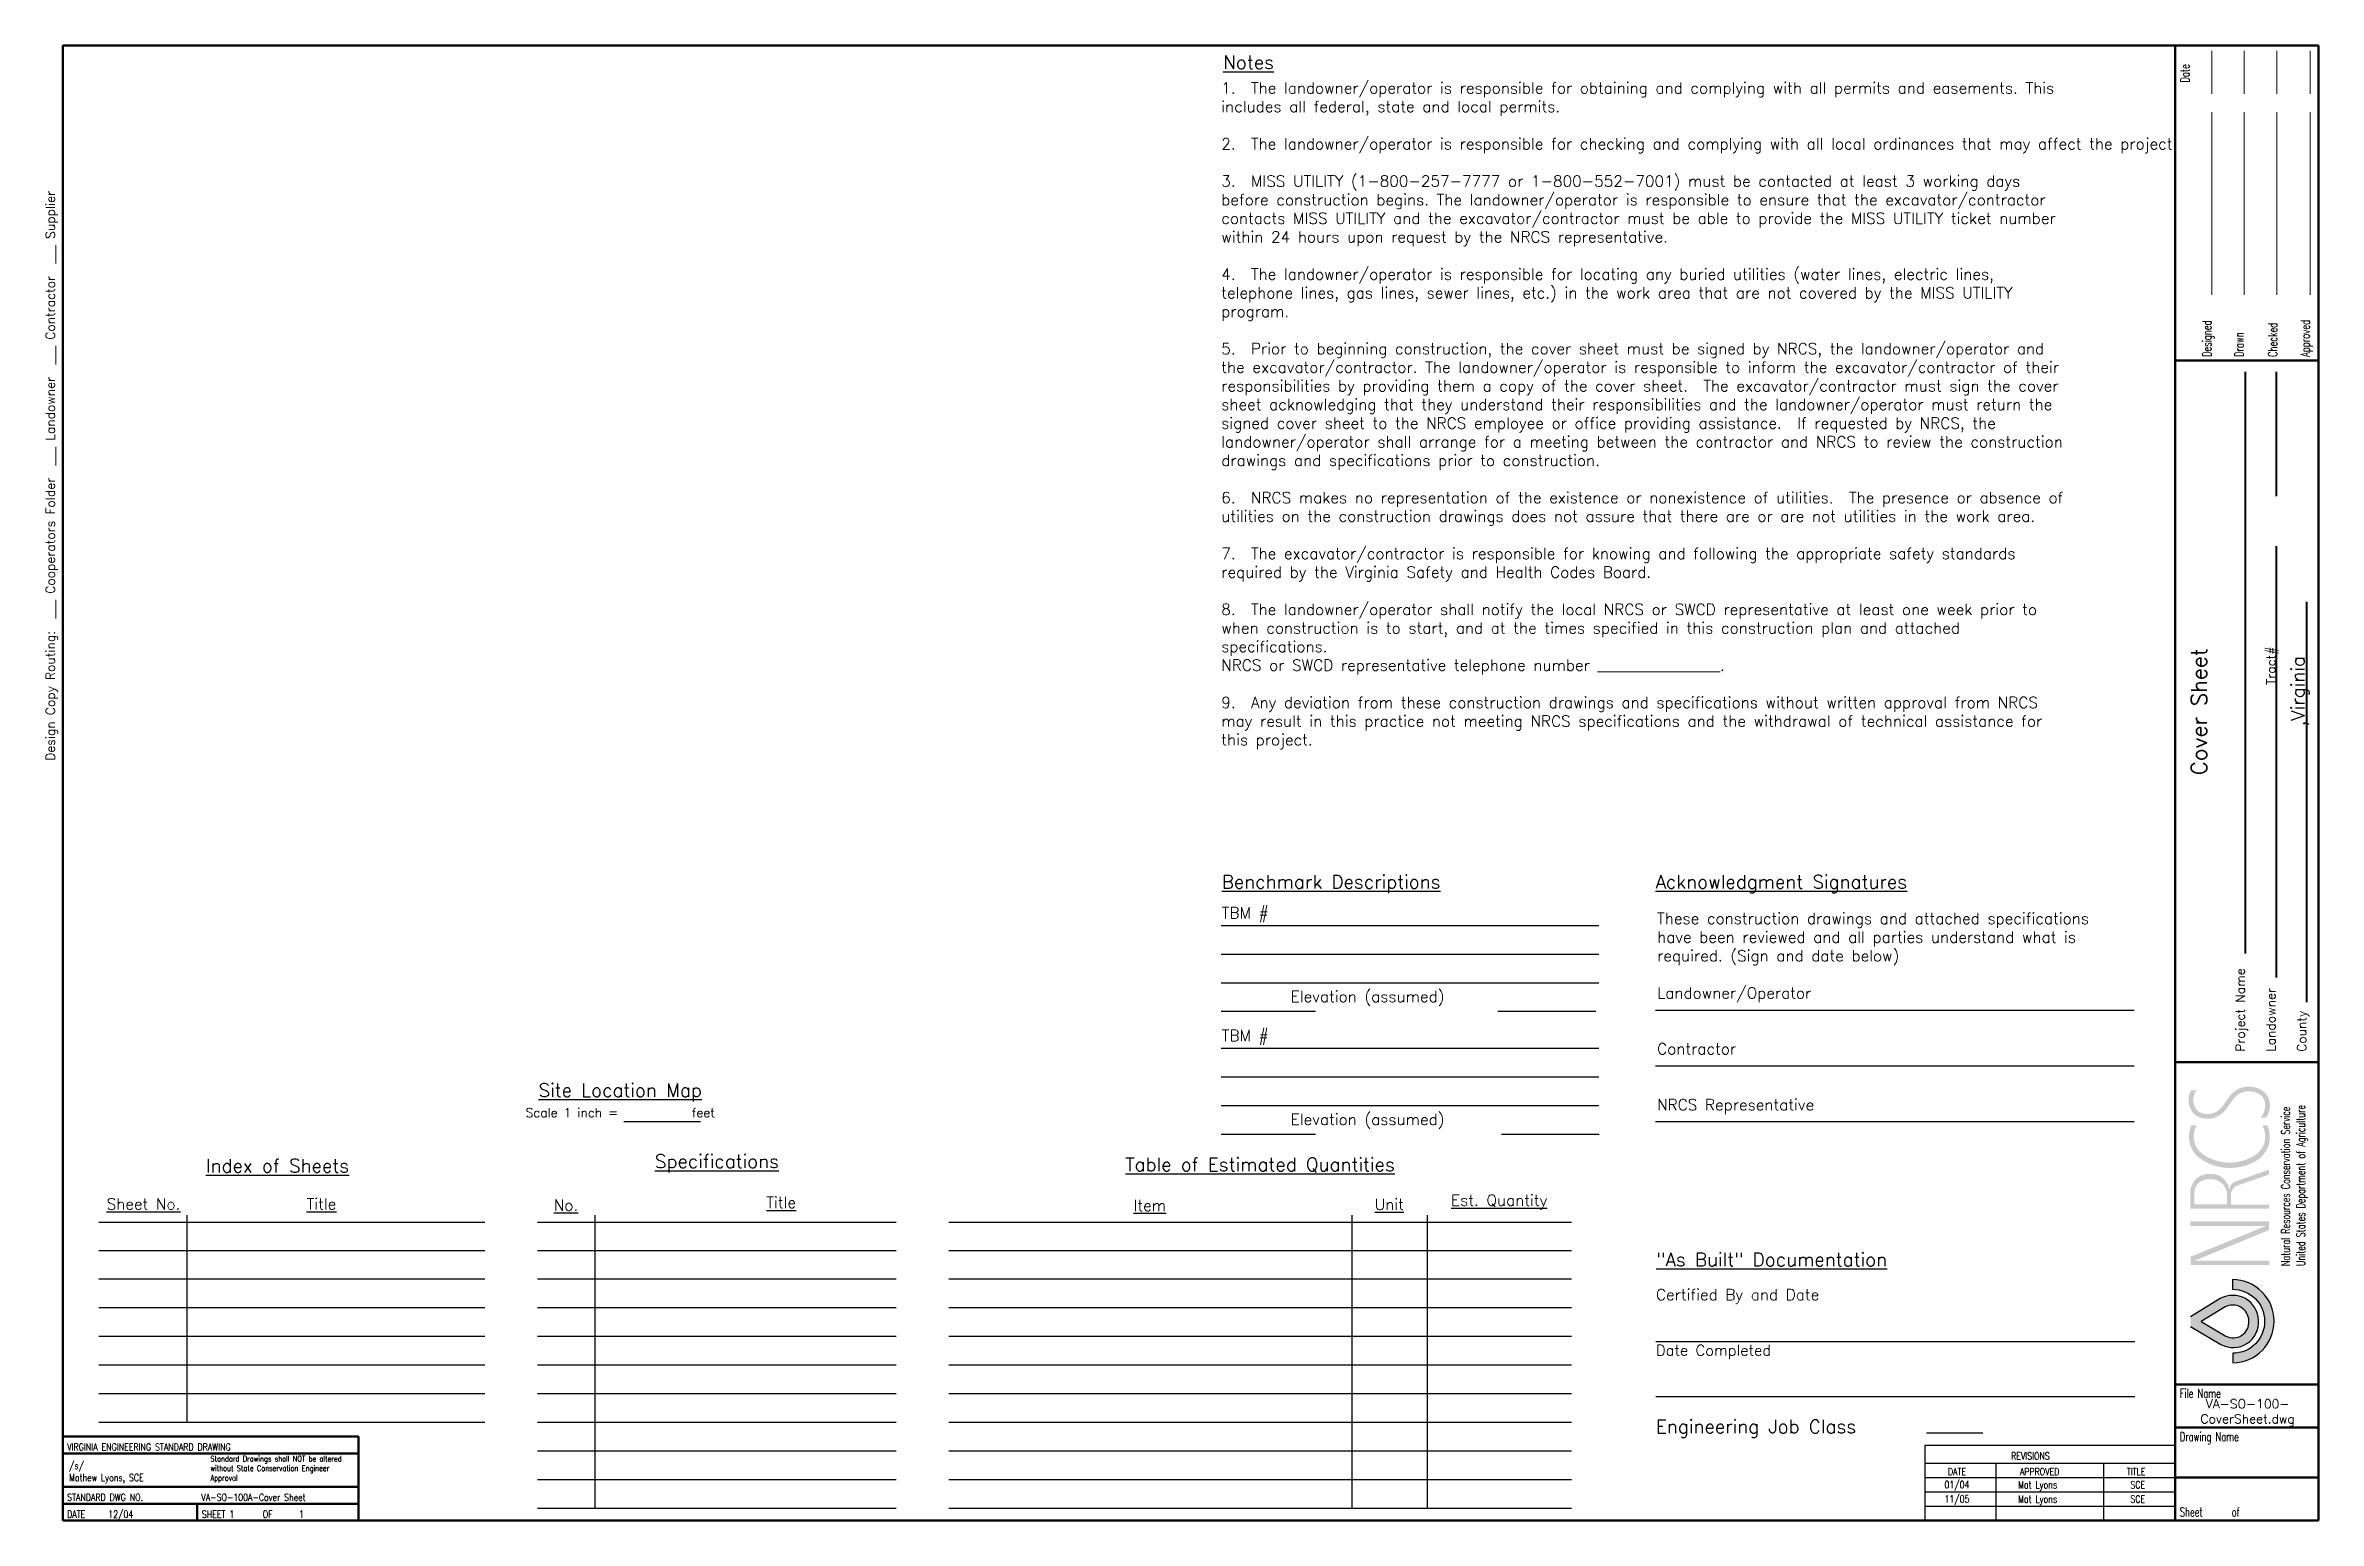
# Paper-space layout '11x17' of a CAD drawing. Header units: feet, sheet in inches. Extents: x 0.3 to 16.1, y 0.1 to 10.4.
import ezdxf

# ---------------------------------------------------------------- set-up
doc = ezdxf.new("R2010")
doc.units = ezdxf.units.FT
doc.header["$MEASUREMENT"] = 0
for name, color, linetype in [('1.Misc.Text.Lines', 7, 'Continuous'), ('1.Text.Note', 7, 'Continuous'), ('2.Misc.Scale', 7, 'Continuous'), ('4.Misc.Sign', 7, 'Continuous')]:
    doc.layers.add(name, color=color, linetype=linetype)
for name, color, linetype, lineweight in [('4.Tblk.Brdr.Line', 7, 'Continuous', 50), ('4.Tblk.Logo', 7, 'Continuous', 20), ('4.Tblk.Text', 7, 'Continuous', 18)]:
    doc.layers.add(name, color=color, linetype=linetype, lineweight=lineweight)
doc.styles.add('001xB.NoteA', font='romans.shx', dxfattribs={"height": 0.063})
doc.styles.add('001xB.NoteB', font='romans.shx', dxfattribs={"height": 0.078})
doc.styles.add('001xB.SignBlk', font='romans.shx', dxfattribs={"width": 0.8, "height": 0.05})
doc.styles.add('001xB.Subtitle', font='romans.shx', dxfattribs={"height": 0.094})
doc.styles.add('001xB.Title', font='romans.shx', dxfattribs={"height": 0.109})
doc.styles.add('001xD.Note A', font='romans.shx', dxfattribs={"height": 0.125})
doc.styles.add('TitleblockA', font='romans.shx', dxfattribs={"width": 0.68, "height": 0.063})
doc.styles.add('TitleblockB', font='romans.shx', dxfattribs={"width": 0.68, "height": 0.06})

# ---------------------------------------------------------------- blocks, each defined once
blk = doc.blocks.new('Va.11x17.Tblk.Land')
at = {"layer": '4.Tblk.Logo', "lineweight": 20}
h = blk.add_hatch(color=256, dxfattribs=at)
h.paths.add_polyline_path([(15.4069953528587, 1.784656511215545), (15.4069953528587, 1.815474003216615), (14.88798682999501, 1.815474003216615), (15.40406310423102, 2.028261413788023), (15.40406310423102, 2.088428881072126), (14.85573206643696, 2.088428881072126), (14.85573206643696, 2.057611407024957), (15.3835373351837, 2.057611407024957), (14.8571981907508, 1.841888980971326), (14.8571981907508, 1.784656511215545)])
h.paths.add_polyline_path([(15.40301563652783, 2.177748345870626), (15.40301563652783, 2.206677876482821), (15.13953782882353, 2.206677876482821), (15.13953782882353, 2.286234076689396, -0.2909195284243397), (15.18722686934019, 2.340476951075736), (15.40301563652783, 2.416581138368805), (15.40301563652783, 2.449616060597243), (15.17527131143062, 2.369006055627075, 0.2535773356881624), (15.12957926858196, 2.323588802868542), (15.12697279040355, 2.305180130764249, 0.4020052294611631), (14.99642843377734, 2.420159241594185, 0.4227135857037471), (14.85506061890361, 2.298131486687893), (14.85506061890361, 2.177748345870626)])
h.paths.add_polyline_path([(15.11007795845963, 2.207131553841556), (15.11007795845963, 2.287176962195311, 0.4195188246587601), (14.97839723080841, 2.382870352404019, 0.4466814153464093), (14.8833947019374, 2.279954822248079), (14.8833947019374, 2.207131553841556)], flags=16)
h.paths.add_polyline_path([(15.33627710417566, 2.526213600021769, 0.3448591340221707), (15.39252758785233, 2.760184631833695), (15.35627728166805, 2.760184631833695, -0.416699506186028), (15.30106558367739, 2.548479680466663, -0.3074113279221537), (14.93566569851136, 2.562908112809687, -0.3717730025601387), (14.89886083206135, 2.758553285684378), (14.86111516198591, 2.758553285684378, 0.297908916092236), (14.89752330475446, 2.548435742687836, 0.3415991672635696)])
h.paths.add_polyline_path([(14.90587148711808, 2.860331199981793, -0.3652993477588803), (14.89752571110735, 3.003816914119348), (14.85978004103191, 3.003816914119348, 0.3342154096734312), (14.88449089017924, 2.834343820878154, 0.3549836583971578), (15.08001116571617, 2.845800684707051, 0.0684937296960168), (15.1237706074899, 2.898954856919211, -0.05167385557958963), (15.16907403217017, 2.957904510469341, -0.1124011771345428), (15.21437746640159, 2.988135089143512, -0.2241067274826346), (15.33292145200384, 2.97906590476893, -0.261746780318118), (15.37746982772461, 2.905000979835613, -0.1861403369734101), (15.34500236907239, 2.812797686153083), (15.38274803914783, 2.812797686153083, 0.1836176790238476), (15.41054143415907, 2.905976809659037, 0.261746780318136), (15.34928318887626, 3.007823111909367, 0.2241067274826459), (15.20258066998997, 3.019046559351558, 0.112401177134577), (15.14505791706094, 2.980662138005187, 0.05167385557957647), (15.09559840017001, 2.91630450045232, -0.06486815243433695), (15.05988574031183, 2.872280814409372, -0.3598674709814251)])
at = {"layer": '4.Tblk.Logo', "lineweight": 30}
h = blk.add_hatch(color=256, dxfattribs=at)
edge = h.paths.add_edge_path()
edge.add_arc((15.14862989609418, 1.391791494909548), 0.2909783258605584, 270.6241969356223, 449.838363132875)
edge.add_line((15.14945077265799, 1.682768662883738), (15.14945077265799, 1.614581955897933))
edge.add_arc((15.15041613144243, 1.391210629736033), 0.2233734121799382, -89.6450743793165, 90.24761745680712, ccw=False)
edge.add_line((15.15179983615142, 1.167841503332703), (15.15179983615142, 1.100830436345611))
h = blk.add_hatch(color=256, dxfattribs=at)
edge = h.paths.add_edge_path(flags=16)
edge.add_line((14.93025582758798, 1.389232122491443), (15.10194473263548, 1.288413591101708))
edge.add_arc((15.15387807658689, 1.3852507438188), 0.1098840587179425, 241.7955341824036, 365.0694461726389)
edge.add_arc((15.15124490174362, 1.392885612428346), 0.1121066049397113, 1.060471295289722, 118.7246599001055)
edge.add_line((15.09736635826844, 1.49119631084973), (14.93025582758798, 1.389232122491443))
edge = h.paths.add_edge_path()
edge.add_line((14.85607958590354, 1.354465055572923), (14.85607958590354, 1.423093275926838))
edge.add_line((14.85607958590354, 1.423093275926838), (15.06337096699649, 1.549574218454794))
edge.add_arc((15.15124490174362, 1.392885612428343), 0.1796472868329962, 1.8128112037867936, 119.2845329873663, ccw=False)
edge.add_arc((15.15387807658689, 1.385250743818798), 0.1774247406112285, -118.67693267372408, 4.30479088013459, ccw=False)
edge.add_line((15.06873720974811, 1.229589022850206), (14.85607958590354, 1.354465055572923))
at = {"layer": '4.Tblk.Brdr.Line'}
for p, q in [((1.110223024625157e-16, 0), (7.105427357601002e-15, 10.30022208477493)), ((7.105427357601002e-15, 10.30022208477494), (15.75000000000001, 10.30022208477493)), ((15.75000000000001, 10.30022208477493), (15.75, 0)), ((15.75, 8.100000000000003), (14.75, 8.100000000000003)), ((15.75, 3.200000000000003), (14.74999999999999, 3.200000000000003)), ((15.75, 0.9500000000000028), (14.75, 0.9500000000000028)), ((15.75, 0.6500000000000057), (14.75, 0.6500000000000057)), ((15.75, 0.2999999999999972), (14.75, 0.2999999999999972))]:
    blk.add_line(p, q, dxfattribs=at)
at = {"layer": '4.Tblk.Brdr.Line', "color": 0}
blk.add_line((15.75, 0), (1.110223024625157e-16, 1.40165656858926e-14), dxfattribs=at)
at = {"layer": '4.Tblk.Brdr.Line'}
blk.add_lwpolyline([(14.75000000000001, 10.30022208477493), (14.75, 0)], dxfattribs=at)
at = {"layer": '4.Tblk.Logo', "lineweight": 30}
blk.add_lwpolyline([(15.15179983615142, 1.100830436345611, 0.9931657133227865), (15.14945077265799, 1.682768662883738), (15.14945077265799, 1.614581955897933, -0.9990639977997765), (15.15179983615142, 1.167841503332703), (15.15179983615142, 1.100830436345611)], format="xyb", close=True, dxfattribs=at)
for points in [[(14.85607958590354, 1.354465055572923), (15.06873720974811, 1.229589022850206, 0.5948295144615369), (15.3308022772666, 1.398568618829714, 0.5627338440588167), (15.06337096699649, 1.549574218454794), (14.85607958590354, 1.423093275926838)], [(14.93025582758798, 1.389232122491443), (15.10194473263548, 1.288413591101708, 0.596556830185391), (15.26333230490831, 1.394960443242063, 0.5638400993871066), (15.09736635826844, 1.49119631084973), (14.93025582758798, 1.389232122491443)]]:
    blk.add_lwpolyline(points, format="xyb", dxfattribs=at)
at = {"layer": '4.Tblk.Text'}
for p, q in [((15.00465583801271, 9.961952571876466), (15.00465583801271, 10.26368109559886)), ((15.2313804626465, 9.961952571876466), (15.2313804626465, 10.26368109559886)), ((15.45810317993165, 9.961952571876466), (15.45810317993165, 10.26368109559886)), ((15.69038391113282, 9.961952571876466), (15.69038391113282, 10.26368109559886)), ((15.00465583801271, 8.559600448608409), (15.00465583801271, 9.834826087951669)), ((15.2313804626465, 9.834826087951669), (15.2313804626465, 8.559600448608407)), ((15.45810317993165, 9.834826087951669), (15.45810317993165, 8.559600448608407)), ((15.69038391113282, 8.559600448608407), (15.69038391113282, 9.834826087951669))]:
    blk.add_line(p, q, dxfattribs=at)
at = {"style": 'TitleblockB', "width": 0.68}
blk.add_text('Date', height=0.063, rotation=90, dxfattribs=at).set_placement((14.8481982038337, 10.04090695248082))
at = {"layer": '4.Tblk.Logo', "style": 'TitleblockB', "width": 0.68}
for s, p in [('Natural Resources Conservation Service', (15.55068736914136, 1.776307180590646)), ('United States Department of Agriculture', (15.65594123039106, 1.776307180590646))]:
    blk.add_text(s, height=0.06058, rotation=90, dxfattribs=at).set_placement(p)
at = {"layer": '4.Tblk.Text', "style": 'TitleblockA', "width": 0.68}
for s, p in [('Designed', (15.00158119201661, 8.12477836608888)), ('Drawn', (15.22710418701172, 8.12477836608888)), ('Checked', (15.46172714233399, 8.12477836608888)), ('Approved', (15.68835639953614, 8.12477836608888))]:
    blk.add_text(s, height=0.063, rotation=90, dxfattribs=at).set_placement(p)
for s, p in [('File Name', (14.78154373168945, 0.8564610004425113)), ('Drawing Name', (14.78154373168945, 0.5542679638941657)), ('Sheet      of', (14.78154373168945, 0.02847701311111805))]:
    blk.add_text(s, height=0.0625, dxfattribs=at).set_placement(p)
blk = doc.blocks.new('VA.11x17.CoverSheet')
at = {"layer": '1.Misc.Text.Lines'}
for p, q in [((3.917407404204516, 2.786828060474136), (4.451463866251038, 2.786828060474136)), ((0.8648572435355443, 2.131203205973423), (0.8648572435355443, 0.6875311656461189)), ((3.714133348191764, 2.131203205973423), (3.714133348191764, 0.0875311656461184)), ((8.999936563364413, 2.131203205973423), (8.999936563364413, 0.0875311656461184)), ((9.524814634361759, 2.131203205973423), (9.524814634361759, 0.0875311656461184))]:
    blk.add_line(p, q, dxfattribs=at)
for points in [[(8.088217081636605, 4.155834075321757), (10.72395742339589, 4.155834075321757)], [(8.088217081636605, 3.955834075321757), (10.72395742339589, 3.955834075321757)], [(8.088217081636605, 3.755834075321757), (10.72395742339589, 3.755834075321757)], [(8.088217081636612, 3.555834075321757), (8.746030352346315, 3.555834075321757)], [(10.02011124355626, 3.555834075321757), (10.70329300454826, 3.555834075321757)], [(11.12035712425021, 3.564100402614155), (14.46365142450262, 3.564100402614155)], [(8.088217081636605, 3.298177866835901), (10.72395742339589, 3.298177866835901)], [(8.088217081636605, 3.098177866835901), (10.72395742339589, 3.098177866835901)], [(11.12035712425021, 3.174014080833746), (14.46365142450262, 3.174014080833746)], [(8.088217081636605, 2.8981778668359), (10.72395742339589, 2.8981778668359)], [(11.12035712425021, 2.785443358950186), (14.46365142450262, 2.785443358950186)], [(8.088217081636605, 2.6981778668359), (8.746030352346315, 2.6981778668359)], [(10.04417985304669, 2.6981778668359), (10.72736161403868, 2.6981778668359)], [(0.2505798420186859, 2.083864610527665), (2.945060956223832, 2.083864610527665)], [(3.312302374547121, 2.083864610527665), (5.817948881856415, 2.083864610527665)], [(6.185190300179704, 2.083864610527665), (10.53261594077514, 2.083864610527665)], [(0.2505798420186859, 1.885697888086892), (2.945060956223832, 1.885697888086892)], [(3.312302374547121, 1.885697888086892), (5.817948881856415, 1.885697888086892)], [(6.185190300179704, 1.885697888086892), (10.53261594077514, 1.885697888086892)], [(0.2505798420186859, 1.68753116564612), (2.945060956223832, 1.68753116564612)], [(3.312302374547121, 1.68753116564612), (5.817948881856415, 1.68753116564612)], [(6.185190300179704, 1.68753116564612), (10.53261594077514, 1.68753116564612)], [(0.2505798420186859, 1.48753116564612), (2.945060956223832, 1.48753116564612)], [(3.312302374547121, 1.48753116564612), (5.817948881856415, 1.48753116564612)], [(6.185190300179704, 1.48753116564612), (10.53261594077514, 1.48753116564612)], [(0.2505798420186859, 1.287531165646119), (2.945060956223832, 1.287531165646119)], [(3.312302374547121, 1.287531165646119), (5.817948881856415, 1.287531165646119)], [(6.185190300179704, 1.287531165646119), (10.53261594077514, 1.287531165646119)], [(11.12307001263469, 1.249059369894749), (14.4663643128871, 1.249059369894749)], [(0.2505798420186859, 1.087531165646119), (2.945060956223832, 1.087531165646119)], [(3.312302374547121, 1.087531165646119), (5.817948881856415, 1.087531165646119)], [(6.185190300179704, 1.087531165646119), (10.53261594077514, 1.087531165646119)], [(0.2505798420186859, 0.8875311656461191), (2.945060956223832, 0.8875311656461191)], [(3.312302374547121, 0.8875311656461191), (5.817948881856415, 0.8875311656461191)], [(6.185190300179704, 0.8875311656461191), (10.53261594077514, 0.8875311656461191)], [(11.12307001263469, 0.8662792022267887), (14.4663643128871, 0.8662792022267887)], [(0.2505798420186859, 0.6875311656461189), (2.945060956223832, 0.6875311656461189)], [(3.312302374547121, 0.6875311656461189), (5.817948881856415, 0.6875311656461189)], [(6.185190300179704, 0.6875311656461189), (10.53261594077514, 0.6875311656461189)], [(3.312302374547121, 0.4875311656461188), (5.817948881856415, 0.4875311656461188)], [(6.185190300179704, 0.4875311656461188), (10.53261594077514, 0.4875311656461188)], [(13.0124297371973, 0.6126698357087861), (13.40508812443877, 0.6126698357087863)], [(3.312302374547121, 0.2875311656461186), (5.817948881856415, 0.2875311656461186)], [(6.185190300179704, 0.2875311656461186), (10.53261594077514, 0.2875311656461186)], [(3.312302374547121, 0.0875311656461184), (5.817948881856415, 0.0875311656461184)], [(6.185190300179704, 0.0875311656461184), (10.53261594077514, 0.0875311656461184)]]:
    blk.add_lwpolyline(points, dxfattribs=at)
at = {"layer": '4.Tblk.Brdr.Line', "lineweight": -3}
for p, q in [((14.75, 0.5250000000000004), (13, 0.5250000000000004)), ((13, 0.5250000000000004), (13, 1.77635683940025e-15)), ((14.75, 0.5250000000000004), (14.75, 1.77635683940025e-15)), ((13, 0.4000000000000004), (14.75, 0.4000000000000004)), ((13.5, 1.77635683940025e-15), (13.5, 0.4000000000000004)), ((14.25, 1.77635683940025e-15), (14.25, 0.4000000000000004)), ((13, 0.3000000000000007), (14.75, 0.3000000000000007)), ((13, 0.1999999999999993), (14.75, 0.1999999999999993)), ((13, 0.09999999999999964), (14.75, 0.09999999999999964)), ((13, 0), (14.75, 0))]:
    blk.add_line(p, q, dxfattribs=at)
at = {"layer": '4.Tblk.Brdr.Line'}
blk.add_lwpolyline([(0, 0), (2.0625, 0), (2.0625, 0.5859374999999998), (0, 0.5859374999999998)], close=True, dxfattribs=at)
for points in [[(2.0625, 0.4687499999999998), (0, 0.4687499999999998)], [(2.0625, 0.2343749999999998), (0, 0.2343749999999998)], [(2.0625, 0.1171874999999998), (0, 0.1171874999999998)], [(0.9374999999999999, 0.1171874999999998), (0.9374999999999999, 0)]]:
    blk.add_lwpolyline(points, dxfattribs=at)
blk.add_blockref('Va.11x17.Tblk.Land', (-1.110223024625157e-16, 0))
at = {"layer": '1.Text.Note'}
for s, insert, char_height, width, attachment_point, style in [('{\\LNotes}', (8.10148664650149, 10.23002308289377), 0.094, 1.075, 1, '001xB.Subtitle'), ('1.  The landowner/operator is responsible for obtaining and complying with all permits and easements. This includes all federal, state and local permits.\\P\\P2.  The landowner/operator is responsible for checking and complying with all local ordinances that may affect the project.\\P\\P3.  MISS UTILITY (1-800-257-7777 or 1-800-552-7001) must be contacted at least 3 working days before construction begins. The landowner/operator is responsible to ensure that the excavator/contractor contacts MISS UTILITY and the excavator/contractor must be able to provide the MISS UTILITY ticket number within 24 hours upon request by the NRCS representative.\\P\\P4.  The landowner/operator is responsible for locating any buried utilities (water lines, electric lines, telephone lines, gas lines, sewer lines, etc.) in the work area that are not covered by the MISS UTILITY program.\\P\\P5.  Prior to beginning construction, the cover sheet must be signed by NRCS, the landowner/operator and the excavator/contractor. The landowner/operator is responsible to inform the excavator/contractor of their responsibilities by providing them a copy of the cover sheet.  The excavator/contractor must sign the cover sheet acknowledging that they understand their responsibilities and the landowner/operator must return the signed cover sheet to the NRCS employee or office providing assistance.  If requested by NRCS, the landowner/operator shall arrange for a meeting between the contractor and NRCS to review the construction drawings and specifications prior to construction.\\P\\P6.  NRCS makes no representation of the existence or nonexistence of utilities.  The presence or absence of utilities on the construction drawings does not assure that there are or are not utilities in the work area.\\P\\P7.  The excavator/contractor is responsible for knowing and following the appropriate safety standards required by the Virginia Safety and Health Codes Board.\\P\\P8.  The landowner/operator shall notify the local NRCS or SWCD representative at least one week prior to when construction is to start, and at the times specified in this construction plan and attached specifications.  \\PNRCS or SWCD representative telephone number ________________.\\P\\P9.  Any deviation from these construction drawings and specifications without written approval from NRCS may result in this practice not meeting NRCS specifications and the withdrawal of technical assistance for this project.', (8.087848869347104, 10.04241811108932), 0.078, 6.390059922693187, 1, '001xB.NoteB'), ('{\\LBenchmark Descriptions}', (8.091590461697463, 4.506870422014043), 0.094, 1.941757366603326, 1, '001xB.Subtitle'), ('{\\LAcknowledgment Signatures}', (11.12035712425021, 4.506870422014043), 0.094, 2.96051328242477, 1, '001xB.Subtitle'), ('These construction drawings and attached specifications have been reviewed and all parties understand what is required. (Sign and date below)\\P\\PLandowner/Operator\\P\\P\\PContractor\\P\\P\\PNRCS Representative', (11.13161865592352, 4.242956099771861), 0.078, 3.424999999999999, 1, '001xB.NoteB'), ('{\\LSite Location Map}', (3.891104882694419, 2.926540481074419), 0.094, 1.695, 8, '001xB.Subtitle'), ('Scale 1 inch =            feet', (3.891104882694419, 2.879559981717879), 0.0625, 1.824804051369252, 2, '001xD.Note A'), ('{\\LSpecifications}', (4.566386597776235, 2.430401190625907), 0.094, 2.148731991045032, 8, '001xB.Subtitle'), ('{\\LIndex of Sheets}', (1.498008240232897, 2.430401190625907), 0.094, 1.288719650706326, 8, '001xB.Subtitle'), ('{\\LTable of Estimated Quantities}', (8.35890312047742, 2.430401190625907), 0.094, 2.740707208519481, 8, '001xB.Subtitle'), ('{\\LTitle}', (1.805146940991326, 2.171449639089317), 0.078, 0.532054874100389, 8, '001xB.NoteB'), ('{\\LTitle}', (5.015117268162077, 2.181659836319434), 0.078, 0.532054874100389, 8, '001xB.NoteB'), ('{\\Fromans.shx|c1;Certified By and Date\\H0.9615x;\\P}\\P\\P{\\H0.9615x;Date Completed}', (11.12356451470422, 1.616575746690466), 0.078, 1.515425648148149, 1, '001xB.NoteB'), ('Engineering Job Class', (11.12329555208139, 0.7034427710403515), 0.094, 2.054535886860685, 1, '001xB.Subtitle')]:
    blk.add_mtext(s, dxfattribs=dict(at, insert=insert, char_height=char_height, width=width, attachment_point=attachment_point, style=style))
at = {"layer": '1.Text.Note', "char_height": 0.078, "line_spacing_factor": 1.5, "style": '001xB.NoteB'}
for s, insert, width, attachment_point in [('\\PTBM #\\P\\P\\P         Elevation (assumed)', (8.091715464361966, 4.47813435176631), 2.53, 1), ('\\PTBM #\\P\\P\\P         Elevation (assumed)', (8.09171546436196, 3.620478143280454), 2.53, 1), ('{\\LSheet No.}', (0.5620555530979255, 2.171449639089317), 0.8780752177360438, 8), ('{\\LNo.}', (3.512551833351955, 2.163298524780217), 0.2987547790820942, 8), ('{\\LItem}', (7.58912474116878, 2.160974599807268), 0.8272727272727273, 8), ('{\\LUnit}', (9.261701185433173, 2.168871293287339), 0.3465090909090908, 8), ('{\\LEst. Quantity}', (10.02871528756845, 2.171449639089317), 0.9096, 8)]:
    blk.add_mtext(s, dxfattribs=dict(at, insert=insert, width=width, attachment_point=attachment_point))
at = {"layer": '2.Misc.Scale', "insert": (-0.1193887560779766, 5.304833184012682), "char_height": 0.063, "width": 5.068770426675989, "attachment_point": 1, "rotation": 90, "style": '001xB.NoteA'}
blk.add_mtext('Design Copy Routing:  ___ Cooperators Folder  ___ Landowner  ___ Contractor  ___ Supplier', dxfattribs=at)
at = {"layer": '2.Misc.Scale'}
for s, insert, char_height, width, attachment_point, style in [('{\\L"As Built" Documentation}', (11.12542373321359, 1.869282549518115), 0.094, 2.123587027832016, 1, '001xB.Subtitle'), ('VA-SO-100- CoverSheet.dwg', (15.25468742479003, 0.7520375243047068), 0.063, 1, 5, '001xB.NoteA')]:
    blk.add_mtext(s, dxfattribs=dict(at, insert=insert, char_height=char_height, width=width, attachment_point=attachment_point, style=style))
at = {"layer": '4.Misc.Sign', "insert": (0.04246967846885874, 0.3334207592460818), "char_height": 0.05, "width": 0.7991620068604275, "attachment_point": 4, "style": '001xB.SignBlk'}
blk.add_mtext('/s/\\PMathew Lyons, SCE', dxfattribs=at)
at = {"layer": '4.Tblk.Text', "style": '001xB.SignBlk', "width": 0.8}
for s, p in [('VIRGINIA ENGINEERING STANDARD DRAWING', (0.02903468205157012, 0.4885828808788053)), ('REVISIONS', (13.6026634856487, 0.426307403314194)), ('DATE', (13.16229317671082, 0.3165162897956151)), ('APPROVED', (13.66446950460627, 0.3165162897956151)), ('TITLE', (14.41100417307472, 0.3165162897956151)), ('STANDARD DWG NO.', (0.02903468205157012, 0.1370203808788053)), ('VA-SO-100A-Cover Sheet', (0.96653468205157, 0.1370203808788053)), ('01/04', (13.13778831761657, 0.226101762081182)), ('11/05', (13.13778831761657, 0.1261017620811824)), ('Mat Lyons', (13.65189351962511, 0.2247097302646068)), ('Mat Lyons', (13.65189351962511, 0.1247097302646072)), ('SCE', (14.43615614303708, 0.2247097302646086)), ('SCE', (14.43615614303708, 0.124709730264609)), ('DATE     12/04', (0.02903468205157012, 0.01911778120960594)), ('SHEET 1      OF      1', (0.9699026684739155, 0.01911778120960594))]:
    blk.add_text(s, height=0.05, dxfattribs=at).set_placement(p)
at = {"layer": '4.Tblk.Text', "insert": (1.02982699152349, 0.4516392481297122), "char_height": 0.04, "width": 1.03267300847651, "attachment_point": 1, "style": '001xB.SignBlk'}
blk.add_mtext('Standard Drawings shall NOT be altered without State Conservation Engineer Approval', dxfattribs=at)

psp = doc.layouts.new('11x17')

# ---------------------------------------------------------------- linework, layer by layer
at = {"layer": '1.Text.Note', "lineweight": 40}
for p, q in [((15.63300184004975, 4.027623412795234), (15.63300184004976, 8.090576520313792)), ((15.85066415414561, 7.222006394846965), (15.85066415414561, 8.090576520313792)), ((15.8506641541456, 3.859446690019547), (15.85066415414561, 6.871882645253973)), ((16.06186290039074, 3.688659104237846), (16.06186290039075, 6.483074703610751))]:
    psp.add_line(p, q, dxfattribs=at)

# ---------------------------------------------------------------- block references
psp.add_blockref('VA.11x17.CoverSheet', (0.3937498808601366, 0.06863896099060529))

# ---------------------------------------------------------------- texts
at = {"layer": '1.Text.Note'}
for s, insert, char_height, width, attachment_point, rotation, style in [('Cover Sheet', (15.30946731635177, 5.717652858153202), 0.109, 4.751972205674818, 5, 89.99999999999996, '001xB.Title'), ('Landowner                                                 Tract#              ', (15.86367814930276, 3.341666755315793), 0.063, 4.751972205674819, 7, 89.99999999999993, '001xB.NoteA'), ('                                 ,Virginia', (16.07795786942039, 3.487211753678818), 0.094, 4.751972205674818, 7, 89.99999999999997, '001xB.Subtitle'), ('Project Name', (15.56539842918514, 3.341666755315793), 0.063, 4.745210148568081, 1, 90, '001xB.NoteA'), ('County', (16.07795786942039, 3.341666755315797), 0.063, 4.706780960931145, 7, 89.99999999999999, '001xB.NoteA')]:
    psp.add_mtext(s, dxfattribs=dict(at, insert=insert, char_height=char_height, width=width, attachment_point=attachment_point, rotation=rotation, style=style))

doc.saveas('drawing.dxf')
